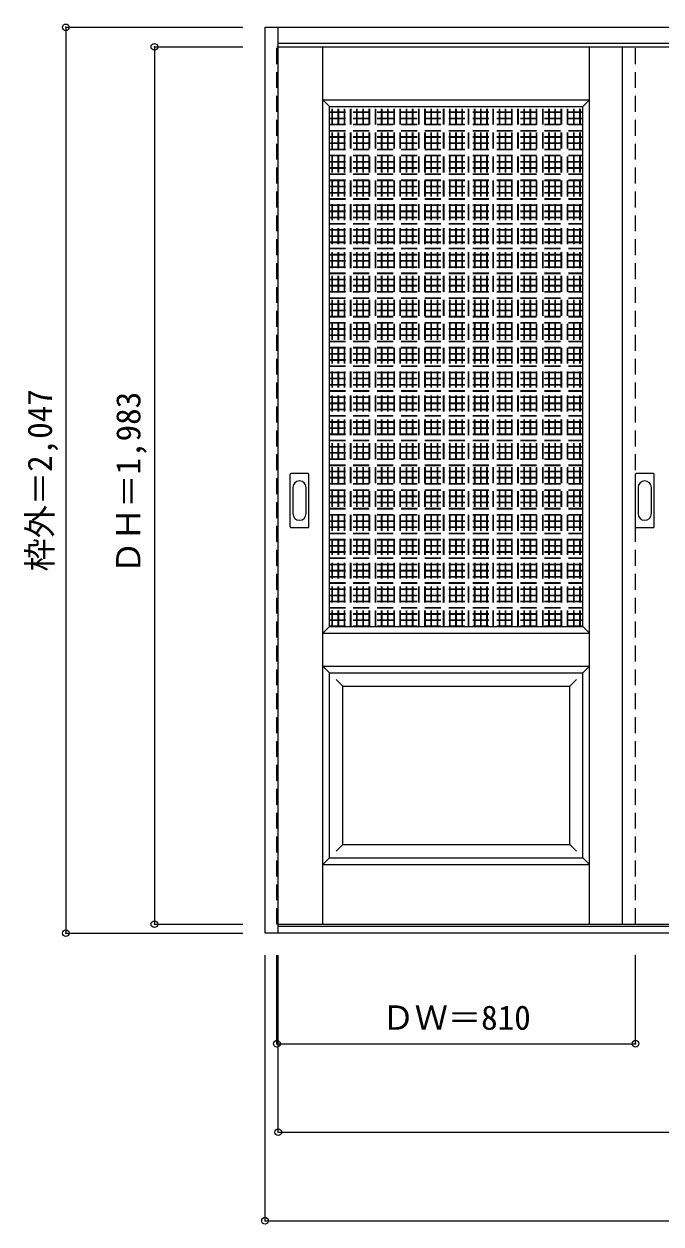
# Model space of a CAD drawing. Units: millimetres, scale not verified. Extents: x -1625 to 2134, y -1511 to 1201.
# Drawn here: x -1625 to -186, y -1511 to 1201 of the extents above; entities that cross this region are included whole.
import ezdxf
from ezdxf.enums import TextEntityAlignment as Align

# ---------------------------------------------------------------- set-up
doc = ezdxf.new("R2010")
doc.units = ezdxf.units.MM
doc.header["$LTSCALE"] = 30
doc.header["$PDMODE"] = 32
doc.header["$PDSIZE"] = 15
doc.linetypes.add('DASHED1', pattern=[1.8, 1.2, -0.6])
doc.layers.add('0-0', color=4, linetype='DASHED1')
doc.layers.add('0-1_寸法', color=7, linetype='Continuous')
doc.styles.add('ＭＳ ゴシック', font='')
doc.styles.get('ＭＳ ゴシック').set_extended_font_data('MS Gothic')

msp = doc.modelspace()

# ---------------------------------------------------------------- linework, layer by layer
at = {"layer": '0-0', "color": 3, "linetype": 'Continuous'}
for p, q in [((-1080.31, -853.21), (-1080.31, 1193.79)), ((-1080.31, 1193.79), (2126.69, 1193.79)), ((-1050.31, -853.21), (-1050.31, 1193.79)), ((-1050.31, 1157.79), (2096.69, 1157.79)), ((-1050.31, 1149.79), (1316.69, 1149.79)), ((-273.31, 1149.79), (-273.31, -833.21)), ((-934.81, 1014.79), (-361.81, 1014.79)), ((-934.81, -160.21), (-934.81, 1014.79)), ((-361.81, -160.21), (-361.81, 1014.79)), ((-1023.31, 64.79), (-1023.31, 183.79)), ((-982.81, 185.29), (-1021.81, 185.29)), ((-981.31, 64.79), (-981.31, 183.79)), ((-243.31, 64.79), (-243.31, 183.79)), ((-202.81, 185.29), (-241.81, 185.29)), ((-201.31, 64.79), (-201.31, 183.79)), ((-1021.81, 63.29), (-982.81, 63.29)), ((-241.81, 63.29), (-202.81, 63.29)), ((-934.81, -160.21), (-361.81, -160.21)), ((-934.81, -265.21), (-361.81, -265.21)), ((-934.81, -683.21), (-934.81, -265.21)), ((-361.81, -683.21), (-361.81, -265.21)), ((-934.81, -683.21), (-361.81, -683.21)), ((-1050.31, -833.21), (1316.69, -833.21)), ((2096.69, -838.21), (-1050.31, -838.21)), ((2126.69, -853.21), (-1080.31, -853.21))]:
    msp.add_line(p, q, dxfattribs=at)
at = {"layer": '0-0', "color": 7, "linetype": 'Continuous'}
for p, q in [((-949.81, -833.21), (-949.81, 1149.79)), ((-346.81, -833.21), (-346.81, 1149.79)), ((-949.81, 1029.79), (-934.81, 1014.79)), ((-949.81, 1029.79), (-346.81, 1029.79)), ((-346.81, 1029.79), (-361.81, 1014.79)), ((-1017.31, 153.89), (-1017.31, 94.69)), ((-987.31, 94.69), (-987.31, 153.89)), ((-237.31, 153.89), (-237.31, 94.69)), ((-207.31, 94.69), (-207.31, 153.89)), ((-934.81, -160.21), (-949.81, -175.21)), ((-361.81, -160.21), (-346.81, -175.21)), ((-949.81, -175.21), (-346.81, -175.21)), ((-949.81, -250.21), (-934.81, -265.21)), ((-949.81, -250.21), (-346.81, -250.21)), ((-346.81, -250.21), (-361.81, -265.21)), ((-919.81, -280.21), (-904.81, -295.21)), ((-904.81, -653.21), (-904.81, -295.21)), ((-904.81, -295.21), (-391.81, -295.21)), ((-376.81, -280.21), (-391.81, -295.21)), ((-391.81, -653.21), (-391.81, -295.21)), ((-904.81, -653.21), (-919.81, -668.21)), ((-904.81, -653.21), (-391.81, -653.21)), ((-391.81, -653.21), (-376.81, -668.21)), ((-934.81, -683.21), (-949.81, -698.21)), ((-949.81, -698.21), (-346.81, -698.21)), ((-361.81, -683.21), (-346.81, -698.21))]:
    msp.add_line(p, q, dxfattribs=at)
at = {"layer": '0-0'}
for p, q in [((-243.31, -833.21), (-243.31, 1149.79)), ((-928.81, -160.21), (-928.81, 1014.79)), ((-927.81, -160.21), (-927.81, 1014.79)), ((-914.81, -160.21), (-914.81, 1014.79)), ((-913.81, -160.21), (-913.81, 1014.79)), ((-900.81, -160.21), (-900.81, 1014.79)), ((-899.81, -160.21), (-899.81, 1014.79)), ((-886.81, -160.21), (-886.81, 1014.79)), ((-885.81, -160.21), (-885.81, 1014.79)), ((-872.81, -160.21), (-872.81, 1014.79)), ((-871.81, -160.21), (-871.81, 1014.79)), ((-858.81, -160.21), (-858.81, 1014.79)), ((-857.81, -160.21), (-857.81, 1014.79)), ((-844.81, -160.21), (-844.81, 1014.79)), ((-843.81, -160.21), (-843.81, 1014.79)), ((-830.81, -160.21), (-830.81, 1014.79)), ((-829.81, -160.21), (-829.81, 1014.79)), ((-816.81, -160.21), (-816.81, 1014.79)), ((-815.81, -160.21), (-815.81, 1014.79)), ((-802.81, -160.21), (-802.81, 1014.79)), ((-801.81, -160.21), (-801.81, 1014.79)), ((-788.81, -160.21), (-788.81, 1014.79)), ((-787.81, -160.21), (-787.81, 1014.79)), ((-774.81, -160.21), (-774.81, 1014.79)), ((-773.81, -160.21), (-773.81, 1014.79)), ((-760.81, -160.21), (-760.81, 1014.79)), ((-759.81, -160.21), (-759.81, 1014.79)), ((-746.81, -160.21), (-746.81, 1014.79)), ((-745.81, -160.21), (-745.81, 1014.79)), ((-732.81, -160.21), (-732.81, 1014.79)), ((-731.81, -160.21), (-731.81, 1014.79)), ((-718.81, -160.21), (-718.81, 1014.79)), ((-717.81, -160.21), (-717.81, 1014.79)), ((-704.81, -160.21), (-704.81, 1014.79)), ((-703.81, -160.21), (-703.81, 1014.79)), ((-690.81, -160.21), (-690.81, 1014.79)), ((-689.81, -160.21), (-689.81, 1014.79)), ((-676.81, -160.21), (-676.81, 1014.79)), ((-675.81, -160.21), (-675.81, 1014.79)), ((-662.81, -160.21), (-662.81, 1014.79)), ((-661.81, -160.21), (-661.81, 1014.79)), ((-648.81, -160.21), (-648.81, 1014.79)), ((-647.81, -160.21), (-647.81, 1014.79)), ((-634.81, -160.21), (-634.81, 1014.79)), ((-633.81, -160.21), (-633.81, 1014.79)), ((-620.81, -160.21), (-620.81, 1014.79)), ((-619.81, -160.21), (-619.81, 1014.79)), ((-606.81, -160.21), (-606.81, 1014.79)), ((-605.81, -160.21), (-605.81, 1014.79)), ((-592.81, -160.21), (-592.81, 1014.79)), ((-591.81, -160.21), (-591.81, 1014.79)), ((-578.81, -160.21), (-578.81, 1014.79)), ((-577.81, -160.21), (-577.81, 1014.79)), ((-564.81, -160.21), (-564.81, 1014.79)), ((-563.81, -160.21), (-563.81, 1014.79)), ((-550.81, -160.21), (-550.81, 1014.79)), ((-549.81, -160.21), (-549.81, 1014.79)), ((-536.81, -160.21), (-536.81, 1014.79)), ((-535.81, -160.21), (-535.81, 1014.79)), ((-522.81, -160.21), (-522.81, 1014.79)), ((-521.81, -160.21), (-521.81, 1014.79)), ((-508.81, -160.21), (-508.81, 1014.79)), ((-507.81, -160.21), (-507.81, 1014.79)), ((-494.81, -160.21), (-494.81, 1014.79)), ((-493.81, -160.21), (-493.81, 1014.79)), ((-480.81, -160.21), (-480.81, 1014.79)), ((-479.81, -160.21), (-479.81, 1014.79)), ((-466.81, -160.21), (-466.81, 1014.79)), ((-465.81, -160.21), (-465.81, 1014.79)), ((-452.81, -160.21), (-452.81, 1014.79)), ((-451.81, -160.21), (-451.81, 1014.79)), ((-438.81, -160.21), (-438.81, 1014.79)), ((-437.81, -160.21), (-437.81, 1014.79)), ((-424.81, -160.21), (-424.81, 1014.79)), ((-423.81, -160.21), (-423.81, 1014.79)), ((-410.81, -160.21), (-410.81, 1014.79)), ((-409.81, -160.21), (-409.81, 1014.79)), ((-396.81, -160.21), (-396.81, 1014.79)), ((-395.81, -160.21), (-395.81, 1014.79)), ((-382.81, -160.21), (-382.81, 1014.79)), ((-381.81, -160.21), (-381.81, 1014.79)), ((-368.81, -160.21), (-368.81, 1014.79)), ((-367.81, -160.21), (-367.81, 1014.79)), ((-934.81, 1002.79), (-361.81, 1002.79)), ((-934.81, 1001.79), (-361.81, 1001.79)), ((-934.81, 988.79), (-361.81, 988.79)), ((-934.81, 987.79), (-361.81, 987.79)), ((-934.81, 974.79), (-361.81, 974.79)), ((-934.81, 973.79), (-361.81, 973.79)), ((-934.81, 960.79), (-361.81, 960.79)), ((-934.81, 959.79), (-361.81, 959.79)), ((-934.81, 946.79), (-361.81, 946.79)), ((-934.81, 945.79), (-361.81, 945.79)), ((-934.81, 932.79), (-361.81, 932.79)), ((-934.81, 931.79), (-361.81, 931.79)), ((-934.81, 918.79), (-361.81, 918.79)), ((-934.81, 917.79), (-361.81, 917.79)), ((-934.81, 904.79), (-361.81, 904.79)), ((-934.81, 903.79), (-361.81, 903.79)), ((-934.81, 890.79), (-361.81, 890.79)), ((-934.81, 889.79), (-361.81, 889.79)), ((-934.81, 876.79), (-361.81, 876.79)), ((-934.81, 875.79), (-361.81, 875.79)), ((-934.81, 862.79), (-361.81, 862.79)), ((-934.81, 861.79), (-361.81, 861.79)), ((-934.81, 848.79), (-361.81, 848.79)), ((-934.81, 847.79), (-361.81, 847.79)), ((-934.81, 834.79), (-361.81, 834.79)), ((-934.81, 833.79), (-361.81, 833.79)), ((-934.81, 820.79), (-361.81, 820.79)), ((-934.81, 819.79), (-361.81, 819.79)), ((-934.81, 806.79), (-361.81, 806.79)), ((-934.81, 805.79), (-361.81, 805.79)), ((-934.81, 792.79), (-361.81, 792.79)), ((-934.81, 791.79), (-361.81, 791.79)), ((-934.81, 778.79), (-361.81, 778.79)), ((-934.81, 777.79), (-361.81, 777.79)), ((-934.81, 764.79), (-361.81, 764.79)), ((-934.81, 763.79), (-361.81, 763.79)), ((-934.81, 750.79), (-361.81, 750.79)), ((-934.81, 749.79), (-361.81, 749.79)), ((-934.81, 736.79), (-361.81, 736.79)), ((-934.81, 735.79), (-361.81, 735.79)), ((-934.81, 722.79), (-361.81, 722.79)), ((-934.81, 721.79), (-361.81, 721.79)), ((-934.81, 708.79), (-361.81, 708.79)), ((-934.81, 707.79), (-361.81, 707.79)), ((-934.81, 694.79), (-361.81, 694.79)), ((-934.81, 693.79), (-361.81, 693.79)), ((-934.81, 680.79), (-361.81, 680.79)), ((-934.81, 679.79), (-361.81, 679.79)), ((-934.81, 666.79), (-361.81, 666.79)), ((-934.81, 665.79), (-361.81, 665.79)), ((-934.81, 652.79), (-361.81, 652.79)), ((-934.81, 651.79), (-361.81, 651.79)), ((-934.81, 638.79), (-361.81, 638.79)), ((-934.81, 637.79), (-361.81, 637.79)), ((-934.81, 624.79), (-361.81, 624.79)), ((-934.81, 623.79), (-361.81, 623.79)), ((-934.81, 610.79), (-361.81, 610.79)), ((-934.81, 609.79), (-361.81, 609.79)), ((-934.81, 596.79), (-361.81, 596.79)), ((-934.81, 595.79), (-361.81, 595.79)), ((-934.81, 582.79), (-361.81, 582.79)), ((-934.81, 581.79), (-361.81, 581.79)), ((-934.81, 568.79), (-361.81, 568.79)), ((-934.81, 567.79), (-361.81, 567.79)), ((-934.81, 554.79), (-361.81, 554.79)), ((-934.81, 553.79), (-361.81, 553.79)), ((-934.81, 540.79), (-361.81, 540.79)), ((-934.81, 539.79), (-361.81, 539.79)), ((-934.81, 526.79), (-361.81, 526.79)), ((-934.81, 525.79), (-361.81, 525.79)), ((-934.81, 512.79), (-361.81, 512.79)), ((-934.81, 511.79), (-361.81, 511.79)), ((-934.81, 498.79), (-361.81, 498.79)), ((-934.81, 497.79), (-361.81, 497.79)), ((-934.81, 484.79), (-361.81, 484.79)), ((-934.81, 483.79), (-361.81, 483.79)), ((-934.81, 470.79), (-361.81, 470.79)), ((-934.81, 469.79), (-361.81, 469.79)), ((-934.81, 456.79), (-361.81, 456.79)), ((-934.81, 455.79), (-361.81, 455.79)), ((-934.81, 442.79), (-361.81, 442.79)), ((-934.81, 441.79), (-361.81, 441.79)), ((-934.81, 428.79), (-361.81, 428.79)), ((-934.81, 427.79), (-361.81, 427.79)), ((-934.81, 414.79), (-361.81, 414.79)), ((-934.81, 413.79), (-361.81, 413.79)), ((-934.81, 400.79), (-361.81, 400.79)), ((-934.81, 399.79), (-361.81, 399.79)), ((-934.81, 386.79), (-361.81, 386.79)), ((-934.81, 385.79), (-361.81, 385.79)), ((-934.81, 372.79), (-361.81, 372.79)), ((-934.81, 371.79), (-361.81, 371.79)), ((-934.81, 358.79), (-361.81, 358.79)), ((-934.81, 357.79), (-361.81, 357.79)), ((-934.81, 344.79), (-361.81, 344.79)), ((-934.81, 343.79), (-361.81, 343.79)), ((-934.81, 330.79), (-361.81, 330.79)), ((-934.81, 329.79), (-361.81, 329.79)), ((-934.81, 316.79), (-361.81, 316.79)), ((-934.81, 315.79), (-361.81, 315.79)), ((-934.81, 302.79), (-361.81, 302.79)), ((-934.81, 301.79), (-361.81, 301.79)), ((-934.81, 288.79), (-361.81, 288.79)), ((-934.81, 287.79), (-361.81, 287.79)), ((-934.81, 274.79), (-361.81, 274.79)), ((-934.81, 273.79), (-361.81, 273.79)), ((-934.81, 260.79), (-361.81, 260.79)), ((-934.81, 259.79), (-361.81, 259.79)), ((-934.81, 246.79), (-361.81, 246.79)), ((-934.81, 245.79), (-361.81, 245.79)), ((-934.81, 232.79), (-361.81, 232.79)), ((-934.81, 231.79), (-361.81, 231.79)), ((-934.81, 218.79), (-361.81, 218.79)), ((-934.81, 217.79), (-361.81, 217.79)), ((-934.81, 204.79), (-361.81, 204.79)), ((-934.81, 203.79), (-361.81, 203.79)), ((-934.81, 190.79), (-361.81, 190.79)), ((-934.81, 189.79), (-361.81, 189.79)), ((-934.81, 176.79), (-361.81, 176.79)), ((-934.81, 175.79), (-361.81, 175.79)), ((-934.81, 162.79), (-361.81, 162.79)), ((-934.81, 161.79), (-361.81, 161.79)), ((-934.81, 148.79), (-361.81, 148.79)), ((-934.81, 147.79), (-361.81, 147.79)), ((-934.81, 134.79), (-361.81, 134.79)), ((-934.81, 133.79), (-361.81, 133.79)), ((-934.81, 120.79), (-361.81, 120.79)), ((-934.81, 119.79), (-361.81, 119.79)), ((-934.81, 106.79), (-361.81, 106.79)), ((-934.81, 105.79), (-361.81, 105.79)), ((-934.81, 92.79), (-361.81, 92.79)), ((-934.81, 91.79), (-361.81, 91.79)), ((-934.81, 78.79), (-361.81, 78.79)), ((-934.81, 77.79), (-361.81, 77.79)), ((-934.81, 64.79), (-361.81, 64.79)), ((-934.81, 63.79), (-361.81, 63.79)), ((-934.81, 50.79), (-361.81, 50.79)), ((-934.81, 49.79), (-361.81, 49.79)), ((-934.81, 36.79), (-361.81, 36.79)), ((-934.81, 35.79), (-361.81, 35.79)), ((-934.81, 22.79), (-361.81, 22.79)), ((-934.81, 21.79), (-361.81, 21.79)), ((-934.81, 8.79), (-361.81, 8.79)), ((-934.81, 7.79), (-361.81, 7.79)), ((-934.81, -5.21), (-361.81, -5.21)), ((-934.81, -6.21), (-361.81, -6.21)), ((-934.81, -19.21), (-361.81, -19.21)), ((-934.81, -20.21), (-361.81, -20.21)), ((-934.81, -33.21), (-361.81, -33.21)), ((-934.81, -34.21), (-361.81, -34.21)), ((-934.81, -47.21), (-361.81, -47.21)), ((-934.81, -48.21), (-361.81, -48.21)), ((-934.81, -61.21), (-361.81, -61.21)), ((-934.81, -62.21), (-361.81, -62.21)), ((-934.81, -75.21), (-361.81, -75.21)), ((-934.81, -76.21), (-361.81, -76.21)), ((-934.81, -89.21), (-361.81, -89.21)), ((-934.81, -90.21), (-361.81, -90.21)), ((-934.81, -103.21), (-361.81, -103.21)), ((-934.81, -104.21), (-361.81, -104.21)), ((-934.81, -117.21), (-361.81, -117.21)), ((-934.81, -118.21), (-361.81, -118.21)), ((-934.81, -131.21), (-361.81, -131.21)), ((-934.81, -132.21), (-361.81, -132.21)), ((-934.81, -145.21), (-361.81, -145.21)), ((-934.81, -146.21), (-361.81, -146.21)), ((-934.81, -159.21), (-361.81, -159.21))]:
    msp.add_line(p, q, dxfattribs=at)
msp.add_lwpolyline([(-1050.31, -833.21), (-1053.31, -833.21), (-1053.31, 1149.79), (-1050.31, 1149.79)], dxfattribs=at)
at = {"layer": '0-0', "color": 3, "linetype": 'Continuous'}
for centre, start, end in [((-1021.81, 183.79), 90, 180), ((-982.81, 183.79), 0, 90), ((-241.81, 183.79), 90, 180), ((-202.81, 183.79), 0, 90), ((-1021.81, 64.79), 180, 270), ((-982.81, 64.79), 270, 0), ((-241.81, 64.79), 180, 270), ((-202.81, 64.79), 270, 0)]:
    msp.add_arc(centre, 1.5, start, end, dxfattribs=at)
at = {"layer": '0-0', "color": 7, "linetype": 'Continuous'}
for centre, start, end in [((-1002.31, 153.89), 0, 180), ((-222.31, 153.89), 0, 180), ((-1002.31, 94.69), 180, 0), ((-222.31, 94.69), 180, 0)]:
    msp.add_arc(centre, 15, start, end, dxfattribs=at)
at = {"layer": '0-1_寸法', "color": 4}
for p, q in [((-1530.31, 1193.79), (-1530.31, -853.21)), ((-1530.31, 1193.79), (-1130.31, 1193.79)), ((-1330.31, 1149.79), (-1130.31, 1149.79)), ((-1330.31, 1149.79), (-1330.31, -833.21)), ((-1330.31, -833.21), (-1130.31, -833.21)), ((-1530.31, -853.21), (-1130.31, -853.21)), ((-1080.31, -1503.21), (-1080.31, -903.21)), ((-1053.31, -1103.21), (-1053.31, -903.21)), ((-1050.31, -1303.21), (-1050.31, -903.21))]:
    msp.add_line(p, q, dxfattribs=at)
for points in [[(-1080.31, -1503.21), (2126.69, -1503.21), (2126.69, -903.21)], [(-1053.31, -1103.21), (-243.31, -1103.21), (-243.31, -903.21)], [(-1050.31, -1303.21), (1286.69, -1303.21), (1286.69, -903.21)]]:
    msp.add_lwpolyline(points, dxfattribs=at)
at = {"layer": '0-1_寸法'}
for p in [(-1530.31, 1193.79), (-1330.31, 1149.79), (-1330.31, -833.21), (-1530.31, -853.21), (-1053.31, -1103.21), (-243.31, -1103.21), (-1050.31, -1303.21), (-1080.31, -1503.21)]:
    msp.add_point(p, dxfattribs=at)

# ---------------------------------------------------------------- texts
at = {"layer": '0-1_寸法', "style": 'ＭＳ ゴシック'}
for s, p in [('枠外＝2,047', (-1545.31, -35.96)), ('ＤＨ＝1,983', (-1345.31, -41.96))]:
    msp.add_text(s, height=54.99, rotation=90, dxfattribs=at).set_placement(p, align=Align.BOTTOM_LEFT)
msp.add_text('ＤＷ＝810', height=54.99, dxfattribs=at).set_placement((-817.06, -1088.21), align=Align.BOTTOM_LEFT)

doc.saveas('drawing.dxf')
